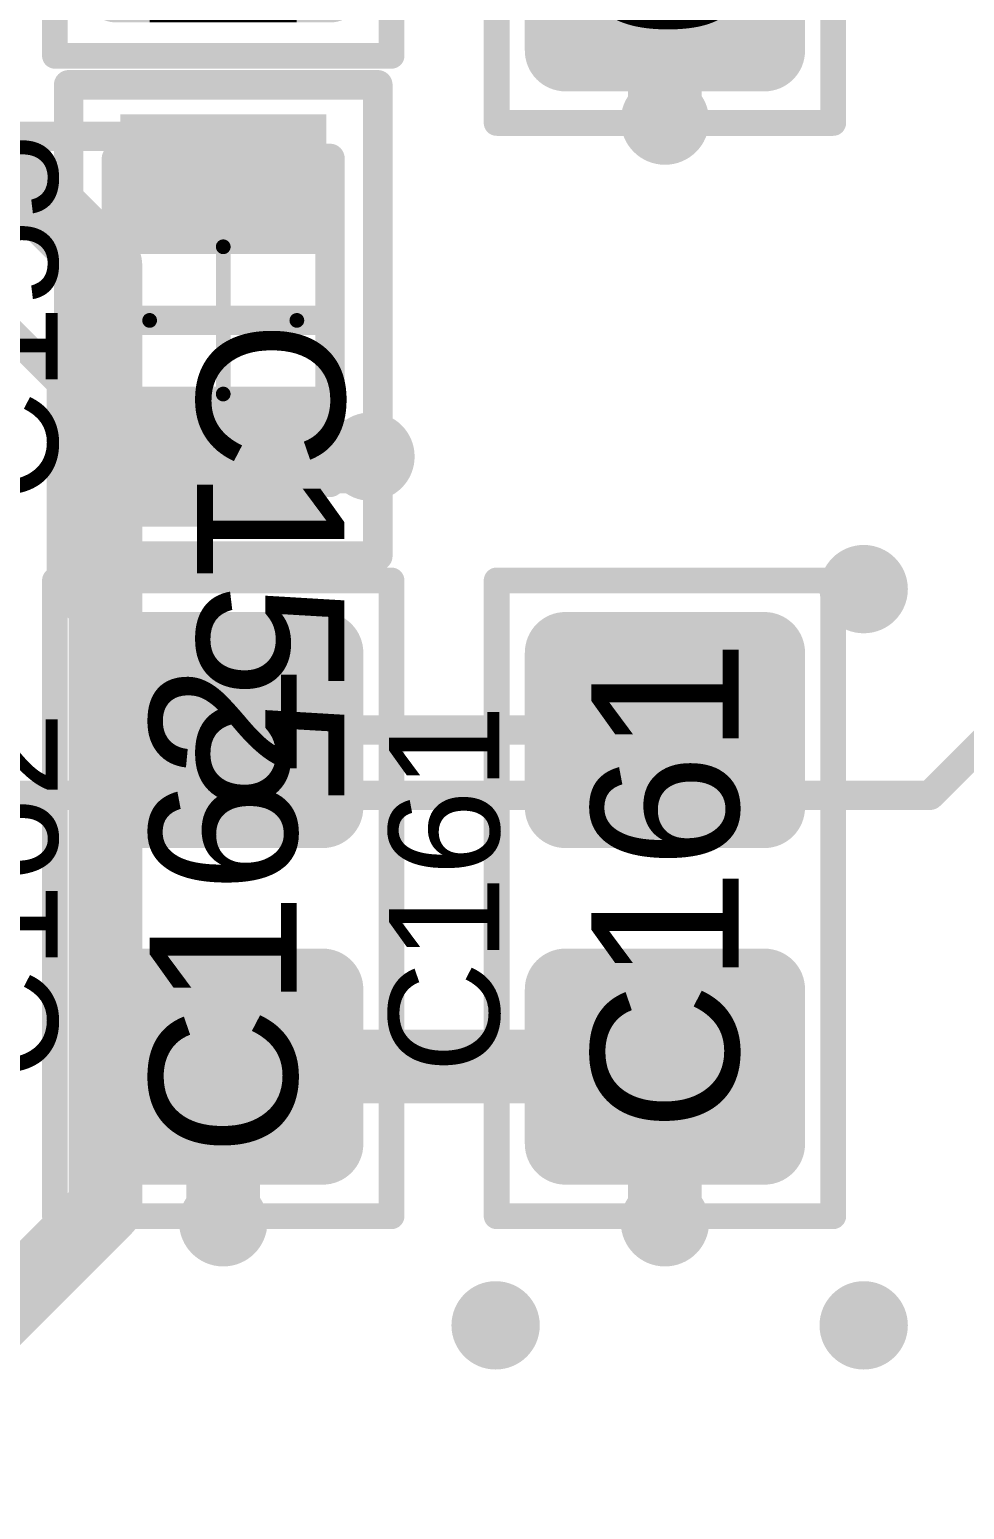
# Model space of a CAD drawing. Header units: inches. Extents: x -3 to 191, y -18 to 93.
# Drawn here: x 80.68 to 87.03, y 15.35 to 25.4 of the extents above; entities that cross this region are included whole.
import ezdxf

# ---------------------------------------------------------------- set-up
doc = ezdxf.new("R2010")
doc.units = ezdxf.units.IN
for name, color, linetype in [('Bottom Layer', 5, 'Continuous'), ('GND 1', 90, 'Continuous'), ('GND 2', 156, 'Continuous'), ('Mechanical 13', 56, 'Continuous'), ('PWR', 16, 'Continuous'), ('Signal L4', 76, 'Continuous'), ('Top 3D Body', 56, 'Continuous'), ('Top Assembly', 216, 'Continuous'), ('Top Component Center', 56, 'Continuous'), ('Top Courtyard', 56, 'Continuous'), ('Top Layer', 1, 'Continuous'), ('Top Overlay', 2, 'Continuous'), ('Top Paste', 8, 'Continuous'), ('Top Solder', 216, 'Continuous'), ('Via Holes', 16, 'Continuous')]:
    doc.layers.add(name, color=color, linetype=linetype)
doc.styles.add('Arial', font='', dxfattribs={"height": 0.2})
doc.styles.get('Arial').set_extended_font_data('Arial')

# ---------------------------------------------------------------- blocks, each defined once
blk = doc.blocks.new('RES_0805_207')
at = {"layer": 'Top Layer'}
h = blk.add_hatch(color=1, dxfattribs=at)
edge = h.paths.add_edge_path()
edge.add_arc((-1.32500243, 0.7250010899999999), 0.12499848, 90, 180)
edge.add_line((-1.45000091, 0.7250010899999999), (-1.45000091, -0.7250010899999999))
edge.add_arc((-1.32500243, -0.7250010899999999), 0.12499848, 180, 270)
edge.add_line((-1.32500243, -0.84999957), (-0.5749988500000001, -0.84999957))
edge.add_arc((-0.5749988500000001, -0.7250010899999999), 0.12499848, 270, 360)
edge.add_line((-0.45000037, -0.7250010899999999), (-0.45000037, 0.7250010899999999))
edge.add_arc((-0.5749988500000001, 0.7250010899999999), 0.12499848, 0, 90)
edge.add_line((-0.5749988500000001, 0.84999957), (-1.32500243, 0.84999957))
h = blk.add_hatch(color=1, dxfattribs=at)
edge = h.paths.add_edge_path()
edge.add_arc((0.5749988500000001, 0.7250010899999999), 0.12499848, 90, 180)
edge.add_line((0.45000037, 0.7250010899999999), (0.45000037, -0.7250010899999999))
edge.add_arc((0.5749988500000001, -0.7250010899999999), 0.12499848, 180, 270)
edge.add_line((0.5749988500000001, -0.84999957), (1.32500243, -0.84999957))
edge.add_arc((1.32500243, -0.7250010899999999), 0.12499848, 270, 360)
edge.add_line((1.45000091, -0.7250010899999999), (1.45000091, 0.7250010899999999))
edge.add_arc((1.32500243, 0.7250010899999999), 0.12499848, 0, 90)
edge.add_line((1.32500243, 0.84999957), (0.5749988500000001, 0.84999957))
at = {"layer": 'Top Paste'}
h = blk.add_hatch(color=8, dxfattribs=at)
edge = h.paths.add_edge_path()
edge.add_arc((-1.32500243, 0.7250010899999999), 0.12499848, 90, 180)
edge.add_line((-1.45000091, 0.7250010899999999), (-1.45000091, -0.7250010899999999))
edge.add_arc((-1.32500243, -0.7250010899999999), 0.12499848, 180, 270)
edge.add_line((-1.32500243, -0.84999957), (-0.5749988500000001, -0.84999957))
edge.add_arc((-0.5749988500000001, -0.7250010899999999), 0.12499848, 270, 360)
edge.add_line((-0.45000037, -0.7250010899999999), (-0.45000037, 0.7250010899999999))
edge.add_arc((-0.5749988500000001, 0.7250010899999999), 0.12499848, 0, 90)
edge.add_line((-0.5749988500000001, 0.84999957), (-1.32500243, 0.84999957))
h = blk.add_hatch(color=8, dxfattribs=at)
edge = h.paths.add_edge_path()
edge.add_arc((0.5749988500000001, 0.7250010899999999), 0.12499848, 90, 180)
edge.add_line((0.45000037, 0.7250010899999999), (0.45000037, -0.7250010899999999))
edge.add_arc((0.5749988500000001, -0.7250010899999999), 0.12499848, 180, 270)
edge.add_line((0.5749988500000001, -0.84999957), (1.32500243, -0.84999957))
edge.add_arc((1.32500243, -0.7250010899999999), 0.12499848, 270, 360)
edge.add_line((1.45000091, -0.7250010899999999), (1.45000091, 0.7250010899999999))
edge.add_arc((1.32500243, 0.7250010899999999), 0.12499848, 0, 90)
edge.add_line((1.32500243, 0.84999957), (0.5749988500000001, 0.84999957))
at = {"layer": 'Top Solder'}
h = blk.add_hatch(color=216, dxfattribs=at)
edge = h.paths.add_edge_path()
edge.add_arc((-1.32500243, 0.7250010899999999), 0.22659848, 90, 180)
edge.add_line((-1.55160091, 0.7250010899999999), (-1.55160091, -0.7250010899999999))
edge.add_arc((-1.32500243, -0.7250010899999999), 0.22659848, 180, 270)
edge.add_line((-1.32500243, -0.95159957), (-0.5749988500000001, -0.95159957))
edge.add_arc((-0.5749988500000001, -0.7250010899999999), 0.22659848, 270, 360)
edge.add_line((-0.34840037, -0.7250010899999999), (-0.34840037, 0.7250010899999999))
edge.add_arc((-0.5749988500000001, 0.7250010899999999), 0.22659848, 0, 90)
edge.add_line((-0.5749988500000001, 0.95159957), (-1.32500243, 0.95159957))
h = blk.add_hatch(color=216, dxfattribs=at)
edge = h.paths.add_edge_path()
edge.add_arc((0.5749988500000001, 0.7250010899999999), 0.22659848, 90, 180)
edge.add_line((0.34840037, 0.7250010899999999), (0.34840037, -0.7250010899999999))
edge.add_arc((0.5749988500000001, -0.7250010899999999), 0.22659848, 180, 270)
edge.add_line((0.5749988500000001, -0.95159957), (1.32500243, -0.95159957))
edge.add_arc((1.32500243, -0.7250010899999999), 0.22659848, 270, 360)
edge.add_line((1.55160091, -0.7250010899999999), (1.55160091, 0.7250010899999999))
edge.add_arc((1.32500243, 0.7250010899999999), 0.22659848, 0, 90)
edge.add_line((1.32500243, 0.95159957), (0.5749988500000001, 0.95159957))
at = {"layer": 'Mechanical 13'}
for points in [[(-1.778, 1.143, 0.17500092, 0.17500092, 0), (-1.778, -1.143, 0.17500092, 0.17500092, 0)], [(-1.778, 1.143, 0.17500092, 0.17500092, 0), (1.778, 1.143, 0.17500092, 0.17500092, 0)], [(1.778, 1.143, 0.17500092, 0.17500092, 0), (1.778, -1.143, 0.17500092, 0.17500092, 0)], [(-1.778, -1.143, 0.17500092, 0.17500092, 0), (1.778, -1.143, 0.17500092, 0.17500092, 0)]]:
    blk.add_lwpolyline(points, format="xyseb", dxfattribs=at)
for points in [[(-1.82174896, 1.143, 0.08750045999999999, 0.08750045999999999, 1), (-1.73425104, 1.143, 0.08750045999999999, 0.08750045999999999, 1)], [(-1.82174896, 1.143, 0.08750045999999999, 0.08750045999999999, 1), (-1.73425104, 1.143, 0.08750045999999999, 0.08750045999999999, 1)], [(1.73425104, 1.143, 0.08750045999999999, 0.08750045999999999, 1), (1.82174896, 1.143, 0.08750045999999999, 0.08750045999999999, 1)], [(1.73425104, 1.143, 0.08750045999999999, 0.08750045999999999, 1), (1.82174896, 1.143, 0.08750045999999999, 0.08750045999999999, 1)], [(-1.82174896, -1.143, 0.08750045999999999, 0.08750045999999999, 1), (-1.73425104, -1.143, 0.08750045999999999, 0.08750045999999999, 1)], [(-1.82174896, -1.143, 0.08750045999999999, 0.08750045999999999, 1), (-1.73425104, -1.143, 0.08750045999999999, 0.08750045999999999, 1)], [(1.73425104, -1.143, 0.08750045999999999, 0.08750045999999999, 1), (1.82174896, -1.143, 0.08750045999999999, 0.08750045999999999, 1)], [(1.73425104, -1.143, 0.08750045999999999, 0.08750045999999999, 1), (1.82174896, -1.143, 0.08750045999999999, 0.08750045999999999, 1)]]:
    blk.add_lwpolyline(points, format="xyseb", close=True, dxfattribs=at)
at = {"layer": 'Mechanical 13', "style": 'Arial'}
blk.add_text('R112', height=1.00000054, dxfattribs=at).set_placement((-1.66613078, -0.49983644))
blk = doc.blocks.new('CAP_0805_366')
at = {"layer": 'Top Layer'}
h = blk.add_hatch(color=1, dxfattribs=at)
edge = h.paths.add_edge_path()
edge.add_arc((-1.66799895, 0.67499865), 0.17500092, 90, 180)
edge.add_line((-1.84299987, 0.67499865), (-1.84299987, -0.67499865))
edge.add_arc((-1.66799895, -0.67499865), 0.17500092, 180, 270)
edge.add_line((-1.66799895, -0.84999957), (-0.6180010500000002, -0.84999957))
edge.add_arc((-0.61800105, -0.67499865), 0.17500092, 270, 360)
edge.add_line((-0.44300013, -0.67499865), (-0.44300013, 0.67499865))
edge.add_arc((-0.61800105, 0.67499865), 0.17500092, 0, 90)
edge.add_line((-0.61800105, 0.84999957), (-1.66799895, 0.84999957))
h = blk.add_hatch(color=1, dxfattribs=at)
edge = h.paths.add_edge_path()
edge.add_arc((0.61800105, 0.67499865), 0.17500092, 90, 180)
edge.add_line((0.44300013, 0.67499865), (0.44300013, -0.67499865))
edge.add_arc((0.61800105, -0.67499865), 0.17500092, 180, 270)
edge.add_line((0.61800105, -0.84999957), (1.66799895, -0.84999957))
edge.add_arc((1.66799895, -0.67499865), 0.17500092, 270, 360)
edge.add_line((1.84299987, -0.67499865), (1.84299987, 0.67499865))
edge.add_arc((1.66799895, 0.67499865), 0.17500092, 0, 90)
edge.add_line((1.66799895, 0.84999957), (0.6180010500000002, 0.84999957))
at = {"layer": 'Top Paste'}
h = blk.add_hatch(color=8, dxfattribs=at)
edge = h.paths.add_edge_path()
edge.add_arc((-1.66799895, 0.67499865), 0.17500092, 90, 180)
edge.add_line((-1.84299987, 0.67499865), (-1.84299987, -0.67499865))
edge.add_arc((-1.66799895, -0.67499865), 0.17500092, 180, 270)
edge.add_line((-1.66799895, -0.84999957), (-0.6180010500000002, -0.84999957))
edge.add_arc((-0.61800105, -0.67499865), 0.17500092, 270, 360)
edge.add_line((-0.44300013, -0.67499865), (-0.44300013, 0.67499865))
edge.add_arc((-0.61800105, 0.67499865), 0.17500092, 0, 90)
edge.add_line((-0.61800105, 0.84999957), (-1.66799895, 0.84999957))
h = blk.add_hatch(color=8, dxfattribs=at)
edge = h.paths.add_edge_path()
edge.add_arc((0.61800105, 0.67499865), 0.17500092, 90, 180)
edge.add_line((0.44300013, 0.67499865), (0.44300013, -0.67499865))
edge.add_arc((0.61800105, -0.67499865), 0.17500092, 180, 270)
edge.add_line((0.61800105, -0.84999957), (1.66799895, -0.84999957))
edge.add_arc((1.66799895, -0.67499865), 0.17500092, 270, 360)
edge.add_line((1.84299987, -0.67499865), (1.84299987, 0.67499865))
edge.add_arc((1.66799895, 0.67499865), 0.17500092, 0, 90)
edge.add_line((1.66799895, 0.84999957), (0.6180010500000002, 0.84999957))
at = {"layer": 'Top Solder'}
h = blk.add_hatch(color=216, dxfattribs=at)
edge = h.paths.add_edge_path()
edge.add_arc((-1.66799895, 0.67499865), 0.2766009199999999, 90, 180)
edge.add_line((-1.94459987, 0.67499865), (-1.94459987, -0.67499865))
edge.add_arc((-1.66799895, -0.67499865), 0.2766009199999999, 180, 270)
edge.add_line((-1.66799895, -0.95159957), (-0.6180010500000002, -0.95159957))
edge.add_arc((-0.61800105, -0.67499865), 0.2766009199999999, 270, 360)
edge.add_line((-0.34140013, -0.67499865), (-0.34140013, 0.67499865))
edge.add_arc((-0.61800105, 0.67499865), 0.2766009199999999, 0, 90)
edge.add_line((-0.61800105, 0.95159957), (-1.66799895, 0.95159957))
h = blk.add_hatch(color=216, dxfattribs=at)
edge = h.paths.add_edge_path()
edge.add_arc((0.61800105, 0.67499865), 0.2766009199999999, 90, 180)
edge.add_line((0.34140013, 0.67499865), (0.34140013, -0.67499865))
edge.add_arc((0.61800105, -0.67499865), 0.2766009199999999, 180, 270)
edge.add_line((0.61800105, -0.95159957), (1.66799895, -0.95159957))
edge.add_arc((1.66799895, -0.67499865), 0.2766009199999999, 270, 360)
edge.add_line((1.94459987, -0.67499865), (1.94459987, 0.67499865))
edge.add_arc((1.66799895, 0.67499865), 0.2766009199999999, 0, 90)
edge.add_line((1.66799895, 0.95159957), (0.6180010500000002, 0.95159957))
at = {"layer": 'Mechanical 13'}
for points in [[(-2.159, 1.143, 0.17500092, 0.17500092, 0), (-2.159, -1.143, 0.17500092, 0.17500092, 0)], [(-2.159, 1.143, 0.17500092, 0.17500092, 0), (2.159, 1.143, 0.17500092, 0.17500092, 0)], [(2.159, 1.143, 0.17500092, 0.17500092, 0), (2.159, -1.143, 0.17500092, 0.17500092, 0)], [(-2.159, -1.143, 0.17500092, 0.17500092, 0), (2.159, -1.143, 0.17500092, 0.17500092, 0)]]:
    blk.add_lwpolyline(points, format="xyseb", dxfattribs=at)
for points in [[(-2.20274896, 1.143, 0.08750045999999999, 0.08750045999999999, 1), (-2.11525104, 1.143, 0.08750045999999999, 0.08750045999999999, 1)], [(-2.20274896, 1.143, 0.08750045999999999, 0.08750045999999999, 1), (-2.11525104, 1.143, 0.08750045999999999, 0.08750045999999999, 1)], [(2.11525104, 1.143, 0.08750045999999999, 0.08750045999999999, 1), (2.20274896, 1.143, 0.08750045999999999, 0.08750045999999999, 1)], [(2.11525104, 1.143, 0.08750045999999999, 0.08750045999999999, 1), (2.20274896, 1.143, 0.08750045999999999, 0.08750045999999999, 1)], [(-2.20274896, -1.143, 0.08750045999999999, 0.08750045999999999, 1), (-2.11525104, -1.143, 0.08750045999999999, 0.08750045999999999, 1)], [(-2.20274896, -1.143, 0.08750045999999999, 0.08750045999999999, 1), (-2.11525104, -1.143, 0.08750045999999999, 0.08750045999999999, 1)], [(2.11525104, -1.143, 0.08750045999999999, 0.08750045999999999, 1), (2.20274896, -1.143, 0.08750045999999999, 0.08750045999999999, 1)], [(2.11525104, -1.143, 0.08750045999999999, 0.08750045999999999, 1), (2.20274896, -1.143, 0.08750045999999999, 0.08750045999999999, 1)]]:
    blk.add_lwpolyline(points, format="xyseb", close=True, dxfattribs=at)
at = {"layer": 'Mechanical 13', "style": 'Arial'}
blk.add_text('C162', height=1.00000054, dxfattribs=at).set_placement((-1.7494377, -0.49983644))
blk = doc.blocks.new('CAP_0805_367')
at = {"layer": 'Top Layer'}
h = blk.add_hatch(color=1, dxfattribs=at)
edge = h.paths.add_edge_path()
edge.add_arc((-1.66799895, 0.67499865), 0.17500092, 90, 180)
edge.add_line((-1.84299987, 0.67499865), (-1.84299987, -0.67499865))
edge.add_arc((-1.66799895, -0.67499865), 0.17500092, 180, 270)
edge.add_line((-1.66799895, -0.84999957), (-0.6180010500000002, -0.84999957))
edge.add_arc((-0.61800105, -0.67499865), 0.17500092, 270, 360)
edge.add_line((-0.44300013, -0.67499865), (-0.44300013, 0.67499865))
edge.add_arc((-0.61800105, 0.67499865), 0.17500092, 0, 90)
edge.add_line((-0.61800105, 0.84999957), (-1.66799895, 0.84999957))
h = blk.add_hatch(color=1, dxfattribs=at)
edge = h.paths.add_edge_path()
edge.add_arc((0.61800105, 0.67499865), 0.17500092, 90, 180)
edge.add_line((0.44300013, 0.67499865), (0.44300013, -0.67499865))
edge.add_arc((0.61800105, -0.67499865), 0.17500092, 180, 270)
edge.add_line((0.61800105, -0.84999957), (1.66799895, -0.84999957))
edge.add_arc((1.66799895, -0.67499865), 0.17500092, 270, 360)
edge.add_line((1.84299987, -0.67499865), (1.84299987, 0.67499865))
edge.add_arc((1.66799895, 0.67499865), 0.17500092, 0, 90)
edge.add_line((1.66799895, 0.84999957), (0.6180010500000002, 0.84999957))
at = {"layer": 'Top Paste'}
h = blk.add_hatch(color=8, dxfattribs=at)
edge = h.paths.add_edge_path()
edge.add_arc((-1.66799895, 0.67499865), 0.17500092, 90, 180)
edge.add_line((-1.84299987, 0.67499865), (-1.84299987, -0.67499865))
edge.add_arc((-1.66799895, -0.67499865), 0.17500092, 180, 270)
edge.add_line((-1.66799895, -0.84999957), (-0.6180010500000002, -0.84999957))
edge.add_arc((-0.61800105, -0.67499865), 0.17500092, 270, 360)
edge.add_line((-0.44300013, -0.67499865), (-0.44300013, 0.67499865))
edge.add_arc((-0.61800105, 0.67499865), 0.17500092, 0, 90)
edge.add_line((-0.61800105, 0.84999957), (-1.66799895, 0.84999957))
h = blk.add_hatch(color=8, dxfattribs=at)
edge = h.paths.add_edge_path()
edge.add_arc((0.61800105, 0.67499865), 0.17500092, 90, 180)
edge.add_line((0.44300013, 0.67499865), (0.44300013, -0.67499865))
edge.add_arc((0.61800105, -0.67499865), 0.17500092, 180, 270)
edge.add_line((0.61800105, -0.84999957), (1.66799895, -0.84999957))
edge.add_arc((1.66799895, -0.67499865), 0.17500092, 270, 360)
edge.add_line((1.84299987, -0.67499865), (1.84299987, 0.67499865))
edge.add_arc((1.66799895, 0.67499865), 0.17500092, 0, 90)
edge.add_line((1.66799895, 0.84999957), (0.6180010500000002, 0.84999957))
at = {"layer": 'Top Solder'}
h = blk.add_hatch(color=216, dxfattribs=at)
edge = h.paths.add_edge_path()
edge.add_arc((-1.66799895, 0.67499865), 0.2766009199999999, 90, 180)
edge.add_line((-1.94459987, 0.67499865), (-1.94459987, -0.67499865))
edge.add_arc((-1.66799895, -0.67499865), 0.2766009199999999, 180, 270)
edge.add_line((-1.66799895, -0.95159957), (-0.6180010500000002, -0.95159957))
edge.add_arc((-0.61800105, -0.67499865), 0.2766009199999999, 270, 360)
edge.add_line((-0.34140013, -0.67499865), (-0.34140013, 0.67499865))
edge.add_arc((-0.61800105, 0.67499865), 0.2766009199999999, 0, 90)
edge.add_line((-0.61800105, 0.95159957), (-1.66799895, 0.95159957))
h = blk.add_hatch(color=216, dxfattribs=at)
edge = h.paths.add_edge_path()
edge.add_arc((0.61800105, 0.67499865), 0.2766009199999999, 90, 180)
edge.add_line((0.34140013, 0.67499865), (0.34140013, -0.67499865))
edge.add_arc((0.61800105, -0.67499865), 0.2766009199999999, 180, 270)
edge.add_line((0.61800105, -0.95159957), (1.66799895, -0.95159957))
edge.add_arc((1.66799895, -0.67499865), 0.2766009199999999, 270, 360)
edge.add_line((1.94459987, -0.67499865), (1.94459987, 0.67499865))
edge.add_arc((1.66799895, 0.67499865), 0.2766009199999999, 0, 90)
edge.add_line((1.66799895, 0.95159957), (0.6180010500000002, 0.95159957))
at = {"layer": 'Mechanical 13'}
for points in [[(-2.159, 1.143, 0.17500092, 0.17500092, 0), (-2.159, -1.143, 0.17500092, 0.17500092, 0)], [(-2.159, 1.143, 0.17500092, 0.17500092, 0), (2.159, 1.143, 0.17500092, 0.17500092, 0)], [(2.159, 1.143, 0.17500092, 0.17500092, 0), (2.159, -1.143, 0.17500092, 0.17500092, 0)], [(-2.159, -1.143, 0.17500092, 0.17500092, 0), (2.159, -1.143, 0.17500092, 0.17500092, 0)]]:
    blk.add_lwpolyline(points, format="xyseb", dxfattribs=at)
for points in [[(-2.20274896, 1.143, 0.08750045999999999, 0.08750045999999999, 1), (-2.11525104, 1.143, 0.08750045999999999, 0.08750045999999999, 1)], [(-2.20274896, 1.143, 0.08750045999999999, 0.08750045999999999, 1), (-2.11525104, 1.143, 0.08750045999999999, 0.08750045999999999, 1)], [(2.11525104, 1.143, 0.08750045999999999, 0.08750045999999999, 1), (2.20274896, 1.143, 0.08750045999999999, 0.08750045999999999, 1)], [(2.11525104, 1.143, 0.08750045999999999, 0.08750045999999999, 1), (2.20274896, 1.143, 0.08750045999999999, 0.08750045999999999, 1)], [(-2.20274896, -1.143, 0.08750045999999999, 0.08750045999999999, 1), (-2.11525104, -1.143, 0.08750045999999999, 0.08750045999999999, 1)], [(-2.20274896, -1.143, 0.08750045999999999, 0.08750045999999999, 1), (-2.11525104, -1.143, 0.08750045999999999, 0.08750045999999999, 1)], [(2.11525104, -1.143, 0.08750045999999999, 0.08750045999999999, 1), (2.20274896, -1.143, 0.08750045999999999, 0.08750045999999999, 1)], [(2.11525104, -1.143, 0.08750045999999999, 0.08750045999999999, 1), (2.20274896, -1.143, 0.08750045999999999, 0.08750045999999999, 1)]]:
    blk.add_lwpolyline(points, format="xyseb", close=True, dxfattribs=at)
at = {"layer": 'Mechanical 13', "style": 'Arial'}
blk.add_text('C161', height=1.00000054, dxfattribs=at).set_placement((-1.58282132, -0.49983898))
blk = doc.blocks.new('CAP_0805_369')
at = {"layer": 'Top Layer'}
h = blk.add_hatch(color=1, dxfattribs=at)
edge = h.paths.add_edge_path()
edge.add_arc((-1.66799895, 0.67499865), 0.17500092, 90, 180)
edge.add_line((-1.84299987, 0.67499865), (-1.84299987, -0.67499865))
edge.add_arc((-1.66799895, -0.67499865), 0.17500092, 180, 270)
edge.add_line((-1.66799895, -0.84999957), (-0.6180010500000002, -0.84999957))
edge.add_arc((-0.61800105, -0.67499865), 0.17500092, 270, 360)
edge.add_line((-0.44300013, -0.67499865), (-0.44300013, 0.67499865))
edge.add_arc((-0.61800105, 0.67499865), 0.17500092, 0, 90)
edge.add_line((-0.61800105, 0.84999957), (-1.66799895, 0.84999957))
h = blk.add_hatch(color=1, dxfattribs=at)
edge = h.paths.add_edge_path()
edge.add_arc((0.61800105, 0.67499865), 0.17500092, 90, 180)
edge.add_line((0.44300013, 0.67499865), (0.44300013, -0.67499865))
edge.add_arc((0.61800105, -0.67499865), 0.17500092, 180, 270)
edge.add_line((0.61800105, -0.84999957), (1.66799895, -0.84999957))
edge.add_arc((1.66799895, -0.67499865), 0.17500092, 270, 360)
edge.add_line((1.84299987, -0.67499865), (1.84299987, 0.67499865))
edge.add_arc((1.66799895, 0.67499865), 0.17500092, 0, 90)
edge.add_line((1.66799895, 0.84999957), (0.6180010500000002, 0.84999957))
at = {"layer": 'Top Paste'}
h = blk.add_hatch(color=8, dxfattribs=at)
edge = h.paths.add_edge_path()
edge.add_arc((-1.66799895, 0.67499865), 0.17500092, 90, 180)
edge.add_line((-1.84299987, 0.67499865), (-1.84299987, -0.67499865))
edge.add_arc((-1.66799895, -0.67499865), 0.17500092, 180, 270)
edge.add_line((-1.66799895, -0.84999957), (-0.6180010500000002, -0.84999957))
edge.add_arc((-0.61800105, -0.67499865), 0.17500092, 270, 360)
edge.add_line((-0.44300013, -0.67499865), (-0.44300013, 0.67499865))
edge.add_arc((-0.61800105, 0.67499865), 0.17500092, 0, 90)
edge.add_line((-0.61800105, 0.84999957), (-1.66799895, 0.84999957))
h = blk.add_hatch(color=8, dxfattribs=at)
edge = h.paths.add_edge_path()
edge.add_arc((0.61800105, 0.67499865), 0.17500092, 90, 180)
edge.add_line((0.44300013, 0.67499865), (0.44300013, -0.67499865))
edge.add_arc((0.61800105, -0.67499865), 0.17500092, 180, 270)
edge.add_line((0.61800105, -0.84999957), (1.66799895, -0.84999957))
edge.add_arc((1.66799895, -0.67499865), 0.17500092, 270, 360)
edge.add_line((1.84299987, -0.67499865), (1.84299987, 0.67499865))
edge.add_arc((1.66799895, 0.67499865), 0.17500092, 0, 90)
edge.add_line((1.66799895, 0.84999957), (0.6180010500000002, 0.84999957))
at = {"layer": 'Top Solder'}
h = blk.add_hatch(color=216, dxfattribs=at)
edge = h.paths.add_edge_path()
edge.add_arc((-1.66799895, 0.67499865), 0.2766009199999999, 90, 180)
edge.add_line((-1.94459987, 0.67499865), (-1.94459987, -0.67499865))
edge.add_arc((-1.66799895, -0.67499865), 0.2766009199999999, 180, 270)
edge.add_line((-1.66799895, -0.95159957), (-0.6180010500000002, -0.95159957))
edge.add_arc((-0.61800105, -0.67499865), 0.2766009199999999, 270, 360)
edge.add_line((-0.34140013, -0.67499865), (-0.34140013, 0.67499865))
edge.add_arc((-0.61800105, 0.67499865), 0.2766009199999999, 0, 90)
edge.add_line((-0.61800105, 0.95159957), (-1.66799895, 0.95159957))
h = blk.add_hatch(color=216, dxfattribs=at)
edge = h.paths.add_edge_path()
edge.add_arc((0.61800105, 0.67499865), 0.2766009199999999, 90, 180)
edge.add_line((0.34140013, 0.67499865), (0.34140013, -0.67499865))
edge.add_arc((0.61800105, -0.67499865), 0.2766009199999999, 180, 270)
edge.add_line((0.61800105, -0.95159957), (1.66799895, -0.95159957))
edge.add_arc((1.66799895, -0.67499865), 0.2766009199999999, 270, 360)
edge.add_line((1.94459987, -0.67499865), (1.94459987, 0.67499865))
edge.add_arc((1.66799895, 0.67499865), 0.2766009199999999, 0, 90)
edge.add_line((1.66799895, 0.95159957), (0.6180010500000002, 0.95159957))
at = {"layer": 'Mechanical 13'}
for points in [[(-2.159, -1.143, 0.17500092, 0.17500092, 0), (-2.159, 1.143, 0.17500092, 0.17500092, 0)], [(2.159, 1.143, 0.17500092, 0.17500092, 0), (-2.159, 1.143, 0.17500092, 0.17500092, 0)], [(2.159, -1.143, 0.17500092, 0.17500092, 0), (2.159, 1.143, 0.17500092, 0.17500092, 0)], [(2.159, -1.143, 0.17500092, 0.17500092, 0), (-2.159, -1.143, 0.17500092, 0.17500092, 0)]]:
    blk.add_lwpolyline(points, format="xyseb", dxfattribs=at)
for points in [[(-2.20274896, 1.143, 0.08750045999999999, 0.08750045999999999, 1), (-2.11525104, 1.143, 0.08750045999999999, 0.08750045999999999, 1)], [(-2.20274896, 1.143, 0.08750045999999999, 0.08750045999999999, 1), (-2.11525104, 1.143, 0.08750045999999999, 0.08750045999999999, 1)], [(2.11525104, 1.143, 0.08750045999999999, 0.08750045999999999, 1), (2.20274896, 1.143, 0.08750045999999999, 0.08750045999999999, 1)], [(2.11525104, 1.143, 0.08750045999999999, 0.08750045999999999, 1), (2.20274896, 1.143, 0.08750045999999999, 0.08750045999999999, 1)], [(-2.20274896, -1.143, 0.08750045999999999, 0.08750045999999999, 1), (-2.11525104, -1.143, 0.08750045999999999, 0.08750045999999999, 1)], [(-2.20274896, -1.143, 0.08750045999999999, 0.08750045999999999, 1), (-2.11525104, -1.143, 0.08750045999999999, 0.08750045999999999, 1)], [(2.11525104, -1.143, 0.08750045999999999, 0.08750045999999999, 1), (2.20274896, -1.143, 0.08750045999999999, 0.08750045999999999, 1)], [(2.11525104, -1.143, 0.08750045999999999, 0.08750045999999999, 1), (2.20274896, -1.143, 0.08750045999999999, 0.08750045999999999, 1)]]:
    blk.add_lwpolyline(points, format="xyseb", close=True, dxfattribs=at)
at = {"layer": 'Mechanical 13', "style": 'Arial'}
blk.add_text('C159', height=1.00000054, dxfattribs=at).set_placement((-1.74943008, -0.49983898))
blk = doc.blocks.new('FP_CC0805_EB_MFG_373')
at = {"layer": 'Top Layer'}
for points in [[(-1.39999974, 0.69999987), (-0.4499991, 0.69999987), (-0.4499991, -0.69999987), (-1.39999974, -0.69999987)], [(0.4499991, 0.69999987), (1.39999974, 0.69999987), (1.39999974, -0.69999987), (0.4499991, -0.69999987)]]:
    blk.add_hatch(color=1, dxfattribs=at).paths.add_polyline_path(points)
at = {"layer": 'Top Paste'}
for points in [[(-1.39999974, 0.69999987), (-0.4499991, 0.69999987), (-0.4499991, -0.69999987), (-1.39999974, -0.69999987)], [(0.4499991, 0.69999987), (1.39999974, 0.69999987), (1.39999974, -0.69999987), (0.4499991, -0.69999987)]]:
    blk.add_hatch(color=8, dxfattribs=at).paths.add_polyline_path(points)
at = {"layer": 'Top Solder'}
for points in [[(-1.39999974, 0.69999987), (-0.4499991, 0.69999987), (-0.4499991, -0.69999987), (-1.39999974, -0.69999987)], [(0.4499991, 0.69999987), (1.39999974, 0.69999987), (1.39999974, -0.69999987), (0.4499991, -0.69999987)]]:
    blk.add_hatch(color=216, dxfattribs=at).paths.add_polyline_path(points)
at = {"layer": 'Top 3D Body'}
for points in [[(1.10000034, 0.72499982, 0.1999996, 0.1999996, 0), (-1.10000034, 0.72499982, 0.1999996, 0.1999996, 0)], [(-1.10000034, -0.72499982, 0.1999996, 0.1999996, 0), (-1.10000034, 0.72499982, 0.1999996, 0.1999996, 0)], [(1.10000034, -0.72499982, 0.1999996, 0.1999996, 0), (1.10000034, 0.72499982, 0.1999996, 0.1999996, 0)], [(1.10000034, -0.72499982, 0.1999996, 0.1999996, 0), (-1.10000034, -0.72499982, 0.1999996, 0.1999996, 0)]]:
    blk.add_lwpolyline(points, format="xyseb", dxfattribs=at)
for points in [[(-1.15000024, 0.72499982, 0.0999998, 0.0999998, 1), (-1.05000044, 0.72499982, 0.0999998, 0.0999998, 1)], [(-1.15000024, 0.72499982, 0.0999998, 0.0999998, 1), (-1.05000044, 0.72499982, 0.0999998, 0.0999998, 1)], [(1.05000044, 0.72499982, 0.0999998, 0.0999998, 1), (1.15000024, 0.72499982, 0.0999998, 0.0999998, 1)], [(1.05000044, 0.72499982, 0.0999998, 0.0999998, 1), (1.15000024, 0.72499982, 0.0999998, 0.0999998, 1)], [(-1.15000024, -0.72499982, 0.0999998, 0.0999998, 1), (-1.05000044, -0.72499982, 0.0999998, 0.0999998, 1)], [(-1.15000024, -0.72499982, 0.0999998, 0.0999998, 1), (-1.05000044, -0.72499982, 0.0999998, 0.0999998, 1)], [(1.05000044, -0.72499982, 0.0999998, 0.0999998, 1), (1.15000024, -0.72499982, 0.0999998, 0.0999998, 1)], [(1.05000044, -0.72499982, 0.0999998, 0.0999998, 1), (1.15000024, -0.72499982, 0.0999998, 0.0999998, 1)]]:
    blk.add_lwpolyline(points, format="xyseb", close=True, dxfattribs=at)
at = {"layer": 'Top Assembly'}
for points in [[(1.59999934, 1.05000044, 0.1999996, 0.1999996, 0), (-1.59999934, 1.05000044, 0.1999996, 0.1999996, 0)], [(-1.59999934, -1.05000044, 0.1999996, 0.1999996, 0), (-1.59999934, 1.05000044, 0.1999996, 0.1999996, 0)], [(1.59999934, -1.05000044, 0.1999996, 0.1999996, 0), (1.59999934, 1.05000044, 0.1999996, 0.1999996, 0)], [(1.59999934, -1.05000044, 0.1999996, 0.1999996, 0), (-1.59999934, -1.05000044, 0.1999996, 0.1999996, 0)]]:
    blk.add_lwpolyline(points, format="xyseb", dxfattribs=at)
for points in [[(-1.64999924, 1.05000044, 0.0999998, 0.0999998, 1), (-1.54999944, 1.05000044, 0.0999998, 0.0999998, 1)], [(-1.64999924, 1.05000044, 0.0999998, 0.0999998, 1), (-1.54999944, 1.05000044, 0.0999998, 0.0999998, 1)], [(1.54999944, 1.05000044, 0.0999998, 0.0999998, 1), (1.64999924, 1.05000044, 0.0999998, 0.0999998, 1)], [(1.54999944, 1.05000044, 0.0999998, 0.0999998, 1), (1.64999924, 1.05000044, 0.0999998, 0.0999998, 1)], [(-1.64999924, -1.05000044, 0.0999998, 0.0999998, 1), (-1.54999944, -1.05000044, 0.0999998, 0.0999998, 1)], [(-1.64999924, -1.05000044, 0.0999998, 0.0999998, 1), (-1.54999944, -1.05000044, 0.0999998, 0.0999998, 1)], [(1.54999944, -1.05000044, 0.0999998, 0.0999998, 1), (1.64999924, -1.05000044, 0.0999998, 0.0999998, 1)], [(1.54999944, -1.05000044, 0.0999998, 0.0999998, 1), (1.64999924, -1.05000044, 0.0999998, 0.0999998, 1)]]:
    blk.add_lwpolyline(points, format="xyseb", close=True, dxfattribs=at)
at = {"layer": 'Top Component Center'}
for points in [[(0, -0.499999, 0.0999998, 0.0999998, 0), (0, 0.499999, 0.0999998, 0.0999998, 0)], [(0.499999, 0, 0.0999998, 0.0999998, 0), (-0.499999, 0, 0.0999998, 0.0999998, 0)]]:
    blk.add_lwpolyline(points, format="xyseb", dxfattribs=at)
for points in [[(-0.02499868, 0.499999, 0.0499999, 0.0499999, 1), (0.02499868, 0.499999, 0.0499999, 0.0499999, 1)], [(-0.5249976799999999, 0, 0.0499999, 0.0499999, 1), (-0.47500032, 0, 0.0499999, 0.0499999, 1)], [(0.47500032, 0, 0.0499999, 0.0499999, 1), (0.5249976799999999, 0, 0.0499999, 0.0499999, 1)], [(-0.02499868, -0.499999, 0.0499999, 0.0499999, 1), (0.02499868, -0.499999, 0.0499999, 0.0499999, 1)]]:
    blk.add_lwpolyline(points, format="xyseb", close=True, dxfattribs=at)
at = {"layer": 'Top Courtyard'}
for points in [[(1.59999934, 1.05000044, 0.1999996, 0.1999996, 0), (-1.59999934, 1.05000044, 0.1999996, 0.1999996, 0)], [(-1.59999934, -1.05000044, 0.1999996, 0.1999996, 0), (-1.59999934, 1.05000044, 0.1999996, 0.1999996, 0)], [(1.59999934, -1.05000044, 0.1999996, 0.1999996, 0), (1.59999934, 1.05000044, 0.1999996, 0.1999996, 0)], [(1.59999934, -1.05000044, 0.1999996, 0.1999996, 0), (-1.59999934, -1.05000044, 0.1999996, 0.1999996, 0)]]:
    blk.add_lwpolyline(points, format="xyseb", dxfattribs=at)
for points in [[(-1.64999924, 1.05000044, 0.0999998, 0.0999998, 1), (-1.54999944, 1.05000044, 0.0999998, 0.0999998, 1)], [(-1.64999924, 1.05000044, 0.0999998, 0.0999998, 1), (-1.54999944, 1.05000044, 0.0999998, 0.0999998, 1)], [(1.54999944, 1.05000044, 0.0999998, 0.0999998, 1), (1.64999924, 1.05000044, 0.0999998, 0.0999998, 1)], [(1.54999944, 1.05000044, 0.0999998, 0.0999998, 1), (1.64999924, 1.05000044, 0.0999998, 0.0999998, 1)], [(-1.64999924, -1.05000044, 0.0999998, 0.0999998, 1), (-1.54999944, -1.05000044, 0.0999998, 0.0999998, 1)], [(-1.64999924, -1.05000044, 0.0999998, 0.0999998, 1), (-1.54999944, -1.05000044, 0.0999998, 0.0999998, 1)], [(1.54999944, -1.05000044, 0.0999998, 0.0999998, 1), (1.64999924, -1.05000044, 0.0999998, 0.0999998, 1)], [(1.54999944, -1.05000044, 0.0999998, 0.0999998, 1), (1.64999924, -1.05000044, 0.0999998, 0.0999998, 1)]]:
    blk.add_lwpolyline(points, format="xyseb", close=True, dxfattribs=at)
at = {"layer": 'Top Overlay'}
blk.add_lwpolyline([(0, -0.72499982, 0.1999996, 0.1999996, 0), (0, 0.72499982, 0.1999996, 0.1999996, 0)], format="xyseb", dxfattribs=at)
for points in [[(-0.0499999, 0.72499982, 0.0999998, 0.0999998, 1), (0.0499999, 0.72499982, 0.0999998, 0.0999998, 1)], [(-0.0499999, -0.72499982, 0.0999998, 0.0999998, 1), (0.0499999, -0.72499982, 0.0999998, 0.0999998, 1)]]:
    blk.add_lwpolyline(points, format="xyseb", close=True, dxfattribs=at)
at = {"layer": 'Top Assembly', "style": 'Arial'}
blk.add_text('C155', height=1.00000054, dxfattribs=at).set_placement((2.54e-06, -0.1771523))

msp = doc.modelspace()

# ---------------------------------------------------------------- hatches: boundary and pattern name
at = {"layer": 'Bottom Layer'}
h = msp.add_hatch(color=5, dxfattribs=at)
edge = h.paths.add_edge_path()
edge.add_arc((85.00000018, 24.78199514), 0.2999994, 0, 360)
h = msp.add_hatch(color=5, dxfattribs=at)
edge = h.paths.add_edge_path()
edge.add_arc((83.0000118, 22.50000072), 0.2999994, 0, 360)
h = msp.add_hatch(color=5, dxfattribs=at)
edge = h.paths.add_edge_path()
edge.add_arc((86.35001526, 21.59999998), 0.2999994, 0, 360)
h = msp.add_hatch(color=5, dxfattribs=at)
edge = h.paths.add_edge_path()
edge.add_arc((82.00000109999999, 17.30000096), 0.2999994, 0, 360)
h = msp.add_hatch(color=5, dxfattribs=at)
edge = h.paths.add_edge_path()
edge.add_arc((85.00000018, 17.30000096), 0.2999994, 0, 360)
h = msp.add_hatch(color=5, dxfattribs=at)
edge = h.paths.add_edge_path()
edge.add_arc((83.85001517999999, 16.59999982), 0.2999994, 0, 360)
h = msp.add_hatch(color=5, dxfattribs=at)
edge = h.paths.add_edge_path()
edge.add_arc((86.35001526, 16.59999982), 0.2999994, 0, 360)
at = {"layer": 'GND 1'}
h = msp.add_hatch(color=90, dxfattribs=at)
edge = h.paths.add_edge_path()
edge.add_arc((85.00000018, 24.78199514), 0.2999994, 0, 360)
h = msp.add_hatch(color=90, dxfattribs=at)
edge = h.paths.add_edge_path()
edge.add_arc((83.0000118, 22.50000072), 0.2999994, 0, 360)
h = msp.add_hatch(color=90, dxfattribs=at)
edge = h.paths.add_edge_path()
edge.add_arc((86.35001526, 21.59999998), 0.2999994, 0, 360)
h = msp.add_hatch(color=90, dxfattribs=at)
edge = h.paths.add_edge_path()
edge.add_arc((82.00000109999999, 17.30000096), 0.2999994, 0, 360)
h = msp.add_hatch(color=90, dxfattribs=at)
edge = h.paths.add_edge_path()
edge.add_arc((85.00000018, 17.30000096), 0.2999994, 0, 360)
h = msp.add_hatch(color=90, dxfattribs=at)
edge = h.paths.add_edge_path()
edge.add_arc((83.85001517999999, 16.59999982), 0.2999994, 0, 360)
h = msp.add_hatch(color=90, dxfattribs=at)
edge = h.paths.add_edge_path()
edge.add_arc((86.35001526, 16.59999982), 0.2999994, 0, 360)
at = {"layer": 'GND 2'}
h = msp.add_hatch(color=156, dxfattribs=at)
edge = h.paths.add_edge_path()
edge.add_arc((85.00000018, 24.78199514), 0.2999994, 0, 360)
h = msp.add_hatch(color=156, dxfattribs=at)
edge = h.paths.add_edge_path()
edge.add_arc((83.0000118, 22.50000072), 0.2999994, 0, 360)
h = msp.add_hatch(color=156, dxfattribs=at)
edge = h.paths.add_edge_path()
edge.add_arc((86.35001526, 21.59999998), 0.2999994, 0, 360)
h = msp.add_hatch(color=156, dxfattribs=at)
edge = h.paths.add_edge_path()
edge.add_arc((82.00000109999999, 17.30000096), 0.2999994, 0, 360)
h = msp.add_hatch(color=156, dxfattribs=at)
edge = h.paths.add_edge_path()
edge.add_arc((85.00000018, 17.30000096), 0.2999994, 0, 360)
h = msp.add_hatch(color=156, dxfattribs=at)
edge = h.paths.add_edge_path()
edge.add_arc((83.85001517999999, 16.59999982), 0.2999994, 0, 360)
h = msp.add_hatch(color=156, dxfattribs=at)
edge = h.paths.add_edge_path()
edge.add_arc((86.35001526, 16.59999982), 0.2999994, 0, 360)
at = {"layer": 'PWR'}
h = msp.add_hatch(color=16, dxfattribs=at)
edge = h.paths.add_edge_path()
edge.add_arc((85.00000018, 24.78199514), 0.2999994, 0, 360)
h = msp.add_hatch(color=16, dxfattribs=at)
edge = h.paths.add_edge_path()
edge.add_arc((83.0000118, 22.50000072), 0.2999994, 0, 360)
h = msp.add_hatch(color=16, dxfattribs=at)
edge = h.paths.add_edge_path()
edge.add_arc((86.35001526, 21.59999998), 0.2999994, 0, 360)
h = msp.add_hatch(color=16, dxfattribs=at)
edge = h.paths.add_edge_path()
edge.add_arc((82.00000109999999, 17.30000096), 0.2999994, 0, 360)
h = msp.add_hatch(color=16, dxfattribs=at)
edge = h.paths.add_edge_path()
edge.add_arc((85.00000018, 17.30000096), 0.2999994, 0, 360)
h = msp.add_hatch(color=16, dxfattribs=at)
edge = h.paths.add_edge_path()
edge.add_arc((83.85001517999999, 16.59999982), 0.2999994, 0, 360)
h = msp.add_hatch(color=16, dxfattribs=at)
edge = h.paths.add_edge_path()
edge.add_arc((86.35001526, 16.59999982), 0.2999994, 0, 360)
at = {"layer": 'Signal L4'}
h = msp.add_hatch(color=76, dxfattribs=at)
edge = h.paths.add_edge_path()
edge.add_arc((85.00000018, 24.78199514), 0.2999994, 0, 360)
h = msp.add_hatch(color=76, dxfattribs=at)
edge = h.paths.add_edge_path()
edge.add_arc((83.0000118, 22.50000072), 0.2999994, 0, 360)
h = msp.add_hatch(color=76, dxfattribs=at)
edge = h.paths.add_edge_path()
edge.add_arc((86.35001526, 21.59999998), 0.2999994, 0, 360)
h = msp.add_hatch(color=76, dxfattribs=at)
edge = h.paths.add_edge_path()
edge.add_arc((82.00000109999999, 17.30000096), 0.2999994, 0, 360)
h = msp.add_hatch(color=76, dxfattribs=at)
edge = h.paths.add_edge_path()
edge.add_arc((85.00000018, 17.30000096), 0.2999994, 0, 360)
h = msp.add_hatch(color=76, dxfattribs=at)
edge = h.paths.add_edge_path()
edge.add_arc((83.85001517999999, 16.59999982), 0.2999994, 0, 360)
h = msp.add_hatch(color=76, dxfattribs=at)
edge = h.paths.add_edge_path()
edge.add_arc((86.35001526, 16.59999982), 0.2999994, 0, 360)
at = {"layer": 'Top Layer'}
h = msp.add_hatch(color=1, dxfattribs=at)
edge = h.paths.add_edge_path()
edge.add_arc((85.00000018, 24.78199514), 0.2999994, 0, 360)
h = msp.add_hatch(color=1, dxfattribs=at)
edge = h.paths.add_edge_path()
edge.add_arc((83.0000118, 22.50000072), 0.2999994, 0, 360)
h = msp.add_hatch(color=1, dxfattribs=at)
edge = h.paths.add_edge_path()
edge.add_arc((86.35001526, 21.59999998), 0.2999994, 0, 360)
h = msp.add_hatch(color=1, dxfattribs=at)
edge = h.paths.add_edge_path()
edge.add_arc((82.00000109999999, 17.30000096), 0.2999994, 0, 360)
h = msp.add_hatch(color=1, dxfattribs=at)
edge = h.paths.add_edge_path()
edge.add_arc((85.00000018, 17.30000096), 0.2999994, 0, 360)
h = msp.add_hatch(color=1, dxfattribs=at)
edge = h.paths.add_edge_path()
edge.add_arc((83.85001517999999, 16.59999982), 0.2999994, 0, 360)
h = msp.add_hatch(color=1, dxfattribs=at)
edge = h.paths.add_edge_path()
edge.add_arc((86.35001526, 16.59999982), 0.2999994, 0, 360)
at = {"layer": 'Via Holes'}
h = msp.add_hatch(color=7, dxfattribs=at)
edge = h.paths.add_edge_path()
edge.add_arc((85.00000018, 24.78199514), 0.1499997, 0, 360)
h = msp.add_hatch(color=7, dxfattribs=at)
edge = h.paths.add_edge_path()
edge.add_arc((83.0000118, 22.50000072), 0.1499997, 0, 360)
h = msp.add_hatch(color=7, dxfattribs=at)
edge = h.paths.add_edge_path()
edge.add_arc((86.35001526, 21.59999998), 0.1499997, 0, 360)
h = msp.add_hatch(color=7, dxfattribs=at)
edge = h.paths.add_edge_path()
edge.add_arc((82.00000109999999, 17.30000096), 0.1499997, 0, 360)
h = msp.add_hatch(color=7, dxfattribs=at)
edge = h.paths.add_edge_path()
edge.add_arc((85.00000018, 17.30000096), 0.1499997, 0, 360)
h = msp.add_hatch(color=7, dxfattribs=at)
edge = h.paths.add_edge_path()
edge.add_arc((83.85001517999999, 16.59999982), 0.1499997, 0, 360)
h = msp.add_hatch(color=7, dxfattribs=at)
edge = h.paths.add_edge_path()
edge.add_arc((86.35001526, 16.59999982), 0.1499997, 0, 360)

# ---------------------------------------------------------------- linework, layer by layer
at = {"layer": 'Bottom Layer'}
for points in [[(86.80000165999999, 20.20000024, 0.1999996, 0.1999996, 0), (88.89999999999999, 22.29999858, 0.1999996, 0.1999996, 0)], [(79.29999887999999, 20.20000024, 0.1999996, 0.1999996, 0), (86.80000165999999, 20.20000024, 0.1999996, 0.1999996, 0)]]:
    msp.add_lwpolyline(points, format="xyseb", dxfattribs=at)
msp.add_lwpolyline([(86.75000175999999, 20.20000024, 0.0999998, 0.0999998, 1), (86.85000156, 20.20000024, 0.0999998, 0.0999998, 1)], format="xyseb", close=True, dxfattribs=at)
msp.add_lwpolyline([(86.75000175999999, 20.20000024, 0.0999998, 0.0999998, 1), (86.85000156, 20.20000024, 0.0999998, 0.0999998, 1)], format="xyseb", close=True, dxfattribs=at)
at = {"layer": 'PWR'}
for points in [[(80.29999941999999, 24.69999886, 0.499999, 0.499999, 0), (81.20000016, 23.79999812, 0.499999, 0.499999, 0)], [(81.20000016, 17.40000076, 0.499999, 0.499999, 0), (81.20000016, 23.79999812, 0.499999, 0.499999, 0)], [(79.39999868, 15.59999928, 0.499999, 0.499999, 0), (81.20000016, 17.40000076, 0.499999, 0.499999, 0)]]:
    msp.add_lwpolyline(points, format="xyseb", dxfattribs=at)
for points in [[(81.07500168, 23.79999812, 0.2499995, 0.2499995, 1), (81.32499863999999, 23.79999812, 0.2499995, 0.2499995, 1)], [(81.07500168, 23.79999812, 0.2499995, 0.2499995, 1), (81.32499863999999, 23.79999812, 0.2499995, 0.2499995, 1)], [(81.07500168, 17.40000076, 0.2499995, 0.2499995, 1), (81.32499863999999, 17.40000076, 0.2499995, 0.2499995, 1)], [(81.07500168, 17.40000076, 0.2499995, 0.2499995, 1), (81.32499863999999, 17.40000076, 0.2499995, 0.2499995, 1)]]:
    msp.add_lwpolyline(points, format="xyseb", close=True, dxfattribs=at)
at = {"layer": 'Top Layer'}
for points in [[(85.00000526, 24.78200022, 0.499999, 0.499999, 0), (85.00000526, 25.7819906, 0.499999, 0.499999, 0)], [(85.00000018, 24.78199514, 0.499999, 0.499999, 0), (85.00000526, 24.78200022, 0.499999, 0.499999, 0)], [(78.50001318, 24.6749951, 0.1999996, 0.1999996, 0), (81.67501318, 24.6749951, 0.1999996, 0.1999996, 0)], [(81.67501318, 24.6749951, 0.1999996, 0.1999996, 0), (82.00001126, 24.34999702, 0.1999996, 0.1999996, 0)], [(79.72500692, 24.1749961, 0.1999996, 0.1999996, 0), (80.90000076, 23.00000226, 0.1999996, 0.1999996, 0)], [(80.90000076, 21.5930099, 0.1999996, 0.1999996, 0), (80.90000076, 23.00000226, 0.1999996, 0.1999996, 0)], [(82.00001126, 22.49999818, 0.499999, 0.499999, 0), (82.00001379999999, 22.50000072, 0.499999, 0.499999, 0)], [(82.00001379999999, 22.50000072, 0.499999, 0.499999, 0), (83.0000118, 22.50000072, 0.499999, 0.499999, 0)], [(80.90000076, 21.5930099, 0.1999996, 0.1999996, 0), (81.85001156, 20.6429991, 0.1999996, 0.1999996, 0)], [(81.85001156, 20.6429991, 0.1999996, 0.1999996, 0), (82.00001126, 20.6429991, 0.1999996, 0.1999996, 0)], [(82.00001126, 20.6429991, 0.1999996, 0.1999996, 0), (85.00001288, 20.6429991, 0.1999996, 0.1999996, 0)], [(82.00000618, 18.35699402, 0.499999, 0.499999, 0), (82.00001126, 18.3569991, 0.499999, 0.499999, 0)], [(82.00000618, 17.30000604, 0.499999, 0.499999, 0), (82.00000618, 18.35699402, 0.499999, 0.499999, 0)], [(82.00001126, 18.3569991, 0.499999, 0.499999, 0), (85.00001288, 18.3569991, 0.499999, 0.499999, 0)], [(85.00000779999999, 18.35699402, 0.499999, 0.499999, 0), (85.00001288, 18.3569991, 0.499999, 0.499999, 0)], [(85.00000779999999, 17.30000858, 0.499999, 0.499999, 0), (85.00000779999999, 18.35699402, 0.499999, 0.499999, 0)], [(82.00000109999999, 17.30000096, 0.499999, 0.499999, 0), (82.00000618, 17.30000604, 0.499999, 0.499999, 0)], [(85.00000018, 17.30000096, 0.499999, 0.499999, 0), (85.00000779999999, 17.30000858, 0.499999, 0.499999, 0)]]:
    msp.add_lwpolyline(points, format="xyseb", dxfattribs=at)
for points in [[(84.8750017, 24.78199514, 0.2499995, 0.2499995, 1), (85.12499866, 24.78199514, 0.2499995, 0.2499995, 1)], [(84.87500677999999, 24.78200022, 0.2499995, 0.2499995, 1), (85.12500374, 24.78200022, 0.2499995, 0.2499995, 1)], [(84.87500677999999, 24.78200022, 0.2499995, 0.2499995, 1), (85.12500374, 24.78200022, 0.2499995, 0.2499995, 1)], [(81.62501327999999, 24.6749951, 0.0999998, 0.0999998, 1), (81.72501308, 24.6749951, 0.0999998, 0.0999998, 1)], [(81.62501327999999, 24.6749951, 0.0999998, 0.0999998, 1), (81.72501308, 24.6749951, 0.0999998, 0.0999998, 1)], [(81.95001136, 24.34999702, 0.0999998, 0.0999998, 1), (82.05001116, 24.34999702, 0.0999998, 0.0999998, 1)], [(80.85000086, 23.00000226, 0.0999998, 0.0999998, 1), (80.95000065999999, 23.00000226, 0.0999998, 0.0999998, 1)], [(80.85000086, 23.00000226, 0.0999998, 0.0999998, 1), (80.95000065999999, 23.00000226, 0.0999998, 0.0999998, 1)], [(81.87501277999999, 22.49999818, 0.2499995, 0.2499995, 1), (82.12500974, 22.49999818, 0.2499995, 0.2499995, 1)], [(81.87501531999999, 22.50000072, 0.2499995, 0.2499995, 1), (82.12501227999999, 22.50000072, 0.2499995, 0.2499995, 1)], [(81.87501531999999, 22.50000072, 0.2499995, 0.2499995, 1), (82.12501227999999, 22.50000072, 0.2499995, 0.2499995, 1)], [(82.87501332, 22.50000072, 0.2499995, 0.2499995, 1), (83.12501028, 22.50000072, 0.2499995, 0.2499995, 1)], [(80.85000086, 21.5930099, 0.0999998, 0.0999998, 1), (80.95000065999999, 21.5930099, 0.0999998, 0.0999998, 1)], [(80.85000086, 21.5930099, 0.0999998, 0.0999998, 1), (80.95000065999999, 21.5930099, 0.0999998, 0.0999998, 1)], [(81.80001166, 20.6429991, 0.0999998, 0.0999998, 1), (81.90001145999999, 20.6429991, 0.0999998, 0.0999998, 1)], [(81.80001166, 20.6429991, 0.0999998, 0.0999998, 1), (81.90001145999999, 20.6429991, 0.0999998, 0.0999998, 1)], [(81.95001136, 20.6429991, 0.0999998, 0.0999998, 1), (82.05001116, 20.6429991, 0.0999998, 0.0999998, 1)], [(81.95001136, 20.6429991, 0.0999998, 0.0999998, 1), (82.05001116, 20.6429991, 0.0999998, 0.0999998, 1)], [(84.95001298, 20.6429991, 0.0999998, 0.0999998, 1), (85.05001277999999, 20.6429991, 0.0999998, 0.0999998, 1)], [(81.8750077, 18.35699402, 0.2499995, 0.2499995, 1), (82.12500465999999, 18.35699402, 0.2499995, 0.2499995, 1)], [(81.8750077, 18.35699402, 0.2499995, 0.2499995, 1), (82.12500465999999, 18.35699402, 0.2499995, 0.2499995, 1)], [(81.87501277999999, 18.3569991, 0.2499995, 0.2499995, 1), (82.12500974, 18.3569991, 0.2499995, 0.2499995, 1)], [(81.87501277999999, 18.3569991, 0.2499995, 0.2499995, 1), (82.12500974, 18.3569991, 0.2499995, 0.2499995, 1)], [(84.87500931999999, 18.35699402, 0.2499995, 0.2499995, 1), (85.12500628, 18.35699402, 0.2499995, 0.2499995, 1)], [(84.87500931999999, 18.35699402, 0.2499995, 0.2499995, 1), (85.12500628, 18.35699402, 0.2499995, 0.2499995, 1)], [(84.8750144, 18.3569991, 0.2499995, 0.2499995, 1), (85.12501136, 18.3569991, 0.2499995, 0.2499995, 1)], [(84.8750144, 18.3569991, 0.2499995, 0.2499995, 1), (85.12501136, 18.3569991, 0.2499995, 0.2499995, 1)], [(81.87500262, 17.30000096, 0.2499995, 0.2499995, 1), (82.12499958, 17.30000096, 0.2499995, 0.2499995, 1)], [(81.8750077, 17.30000604, 0.2499995, 0.2499995, 1), (82.12500465999999, 17.30000604, 0.2499995, 0.2499995, 1)], [(81.8750077, 17.30000604, 0.2499995, 0.2499995, 1), (82.12500465999999, 17.30000604, 0.2499995, 0.2499995, 1)], [(84.8750017, 17.30000096, 0.2499995, 0.2499995, 1), (85.12499866, 17.30000096, 0.2499995, 0.2499995, 1)], [(84.87500931999999, 17.30000858, 0.2499995, 0.2499995, 1), (85.12500628, 17.30000858, 0.2499995, 0.2499995, 1)], [(84.87500931999999, 17.30000858, 0.2499995, 0.2499995, 1), (85.12500628, 17.30000858, 0.2499995, 0.2499995, 1)]]:
    msp.add_lwpolyline(points, format="xyseb", close=True, dxfattribs=at)

# ---------------------------------------------------------------- block references
for name, p, rotation in [('CAP_0805_369', (85.00001033999999, 26.92499568), 270), ('RES_0805_207', (82.00001126, 26.99999934), 90), ('FP_CC0805_EB_MFG_373', (82.00001126, 23.4249976), 270), ('CAP_0805_366', (82.00001126, 19.4999991), 90), ('CAP_0805_367', (85.00001288, 19.4999991), 90)]:
    msp.add_blockref(name, p, dxfattribs=dict(rotation=rotation))

# ---------------------------------------------------------------- texts
at = {"layer": 'Top Overlay', "style": 'Arial'}
for s, p in [('C155', (80.87489031999999, 22.18792108)), ('C162', (80.87488778, 18.26292512)), ('C161', (83.87488939999999, 18.3128793))]:
    msp.add_text(s, height=0.75000104, rotation=90, dxfattribs=at).set_placement(p)

doc.saveas('drawing.dxf')
